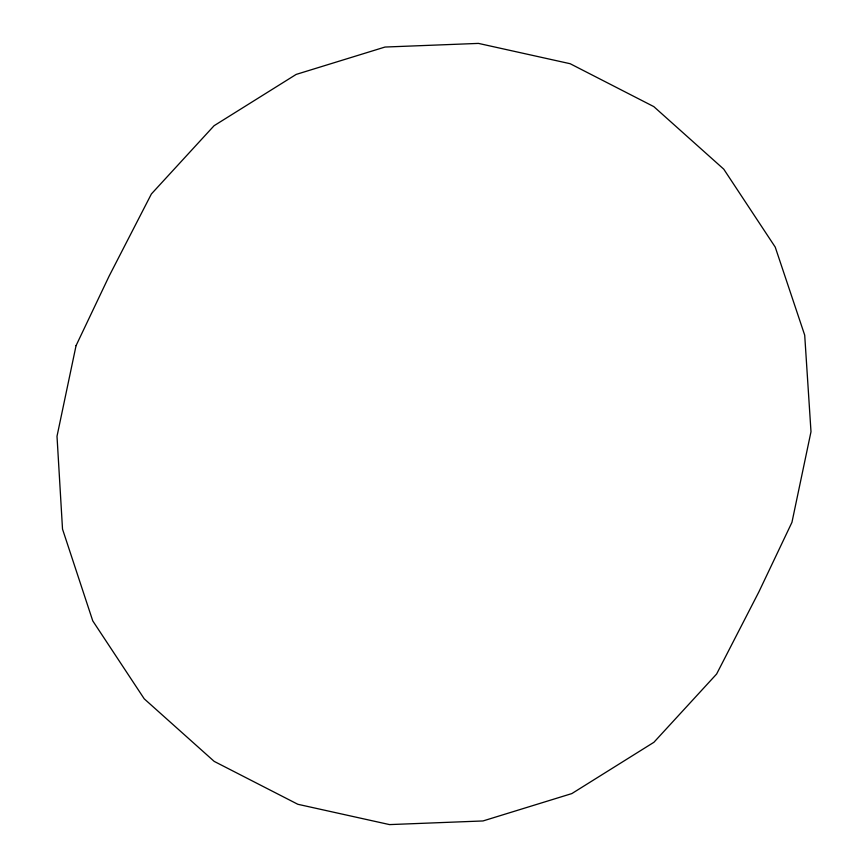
<?xml version="1.0" encoding="UTF-8"?>
<svg xmlns="http://www.w3.org/2000/svg" width="868" height="868" viewBox="0 0 868 868"><rect width="100%" height="100%" fill="white"/><g stroke="black" fill="none" stroke-linecap="round" stroke-linejoin="round"><path stroke-width="1.3" d="M76.058 345.638L57.006 436.268L62.518 529.111L92.767 620.891L144.24 698.838L214.19 761.388L297.854 804.289L389.537 824.6L482.988 820.954L571.838 793.58L653.908 742.292L716.61 674.035L758.925 591.792L791.941 522.362L810.994 431.732L804.701 335.146L775.232 247.109L723.76 169.162L653.81 106.612L570.146 63.711L478.463 43.4L385.012 47.046L296.162 74.42L214.092 125.708L151.39 193.965L109.075 276.208L76.058 345.638"/></g></svg>
